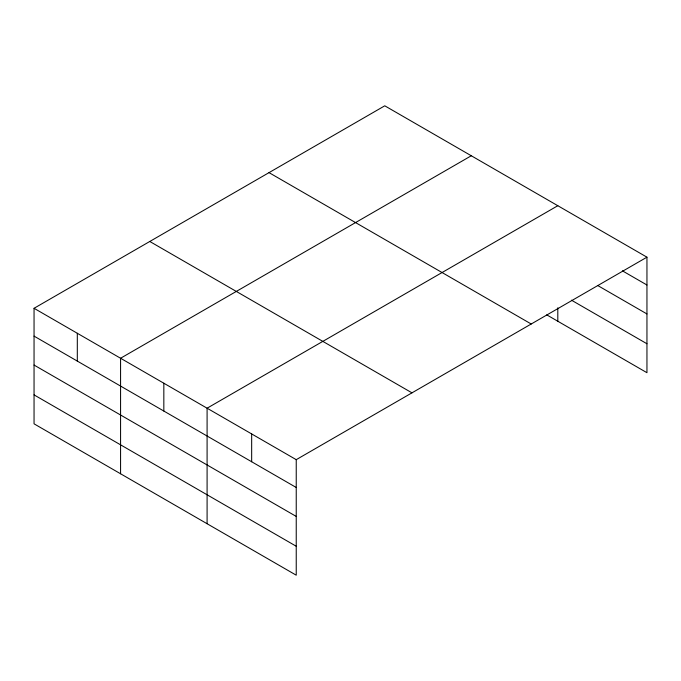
<?xml version="1.0" encoding="UTF-8"?>
<svg xmlns="http://www.w3.org/2000/svg" width="681" height="681" viewBox="0 0 681 681"><rect width="100%" height="100%" fill="white"/><g stroke="black" fill="none" stroke-linecap="round" stroke-linejoin="round"><path stroke-width="1.02" d="M546.758 314.86L646.95 372.703L646.95 257.18L384.765 105.81L34.05 308.297L34.05 423.82L296.235 575.19L296.235 459.666L34.05 308.297M471.286 155.762L120.571 358.249L120.571 473.772M557.807 205.713L207.092 408.2L207.092 523.723M296.235 459.666L646.95 257.18M622.391 270.825L646.95 284.998M597.833 285.586L646.95 313.941M571.453 300.176L646.95 343.76M269.029 172.633L531.214 324.003M149.786 241.474L411.971 392.843M34.05 336.116L296.235 487.485M34.05 365.059L296.235 516.428M34.05 394.878L296.235 546.247M557.807 307.803L557.807 321.236M251.664 433.933L251.664 461.752M163.832 383.224L163.832 411.043M77.311 333.273L77.311 361.092"/></g></svg>
